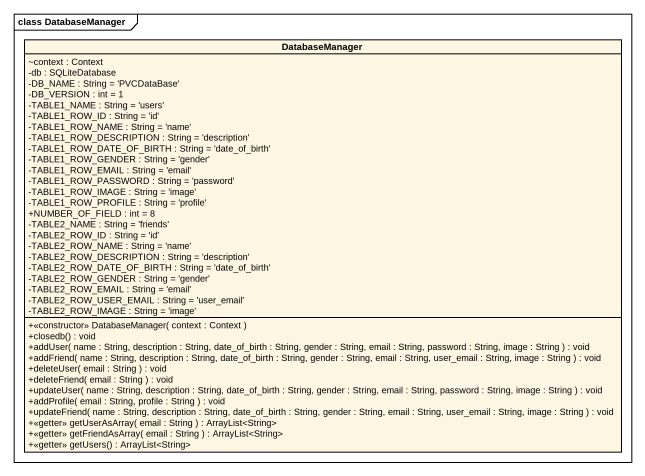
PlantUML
@startuml
mainframe class DatabaseManager
hide circle
hide empty members
skinparam classAttributeIconSize 0
class DatabaseManager {
  ~context : Context
  -db : SQLiteDatabase
  -DB_NAME : String = 'PVCDataBase'
  -DB_VERSION : int = 1
  -TABLE1_NAME : String = 'users'
  -TABLE1_ROW_ID : String = 'id'
  -TABLE1_ROW_NAME : String = 'name'
  -TABLE1_ROW_DESCRIPTION : String = 'description'
  -TABLE1_ROW_DATE_OF_BIRTH : String = 'date_of_birth'
  -TABLE1_ROW_GENDER : String = 'gender'
  -TABLE1_ROW_EMAIL : String = 'email'
  -TABLE1_ROW_PASSWORD : String = 'password'
  -TABLE1_ROW_IMAGE : String = 'image'
  -TABLE1_ROW_PROFILE : String = 'profile'
  +NUMBER_OF_FIELD : int = 8
  -TABLE2_NAME : String = 'friends'
  -TABLE2_ROW_ID : String = 'id'
  -TABLE2_ROW_NAME : String = 'name'
  -TABLE2_ROW_DESCRIPTION : String = 'description'
  -TABLE2_ROW_DATE_OF_BIRTH : String = 'date_of_birth'
  -TABLE2_ROW_GENDER : String = 'gender'
  -TABLE2_ROW_EMAIL : String = 'email'
  -TABLE2_ROW_USER_EMAIL : String = 'user_email'
  -TABLE2_ROW_IMAGE : String = 'image'
  +<<constructor>> DatabaseManager( context : Context )
  +closedb() : void
  +addUser( name : String, description : String, date_of_birth : String, gender : String, email : String, password : String, image : String ) : void
  +addFriend( name : String, description : String, date_of_birth : String, gender : String, email : String, user_email : String, image : String ) : void
  +deleteUser( email : String ) : void
  +deleteFriend( email : String ) : void
  +updateUser( name : String, description : String, date_of_birth : String, gender : String, email : String, password : String, image : String ) : void
  +addProfile( email : String, profile : String ) : void
  +updateFriend( name : String, description : String, date_of_birth : String, gender : String, email : String, user_email : String, image : String ) : void
  +<<getter>> getUserAsArray( email : String ) : ArrayList<String>
  +<<getter>> getFriendAsArray( email : String ) : ArrayList<String>
  +<<getter>> getUsers() : ArrayList<String>
}
@enduml
